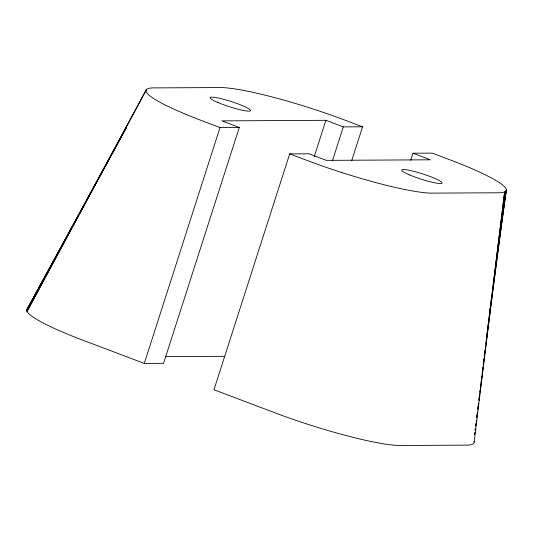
<?xml version="1.0" encoding="UTF-8"?>
<svg xmlns="http://www.w3.org/2000/svg" width="533" height="533" viewBox="0 0 533 533"><rect width="100%" height="100%" fill="white"/><g stroke="black" fill="none" stroke-linecap="round" stroke-linejoin="round"><path stroke-width="0.8" d="M474.15 442.057L504.611 191.947L485.843 343.672M474.83 432.729L474.623 434.375L474.856 432.736M475.136 430.258L475.336 428.605M475.742 425.307L475.949 423.655M476.762 417.059L477.068 414.587M477.788 408.818L478.194 405.52M478.907 399.743L479.62 393.974M479.827 392.321L480.133 389.85M480.539 386.552L480.739 384.899M480.946 383.254L481.252 380.782M481.559 378.303L481.765 376.658M482.065 374.179L482.272 372.534M482.678 369.236L482.885 367.583M483.191 365.112L483.398 363.459M483.697 360.988L484.004 358.516M484.211 356.863L484.517 354.392M484.724 352.739L485.13 349.441M485.33 347.796L485.636 345.324M475.17 430.271L475.376 428.619M475.689 426.153L476.009 423.682M476.216 422.029L476.422 420.384M476.742 417.912L477.475 412.149M477.788 409.677L478.627 403.088M478.94 400.616L479.773 394.034M479.986 392.381L480.3 389.909M480.506 388.264L505.537 191.427L494.224 277.16M489.227 315.076L489.441 313.431M489.88 310.133L490.094 308.48M490.42 306.009L490.64 304.363M491.073 301.065L491.293 299.413M493.252 284.575L493.465 282.93M493.791 280.458L494.011 278.806M486.949 334.071L487.169 332.425M487.389 330.78L487.608 329.127M487.942 326.656L488.714 320.886M489.047 318.414L489.267 316.769M489.487 315.123L489.82 312.651M490.04 310.999L490.373 308.527M490.593 306.881L490.926 304.41M491.146 302.757L492.032 296.168M492.252 294.522L492.585 292.051M492.805 290.398L506.17 190.694L498.122 247.559M497.536 251.683L497.769 250.03M496.996 255.753L497.229 254.108M498.049 248.338L498.282 246.686M498.635 244.214L498.868 242.568M499.101 240.916L499.334 239.27M499.681 236.799L499.921 235.146M500.267 232.674L506.35 189.808M144.296 363.419L220.022 127.554L239.29 127.454L163.558 363.319L144.296 363.419L81.676 339.748A82.495 10.627 17.8 0 1 80.103 339.148L76.492 337.749A99.964 12.872 17.8 0 1 31.427 315.896A99.864 12.859 17.8 0 1 26.763 309.56L27.09 309.007A100.384 12.932 17.8 0 1 27.823 308.42M410.69 160.346L412.975 153.224L430.391 159.807L326.363 160.366L308.953 153.784L289.685 153.884L213.96 389.75L276.594 413.421A82.495 10.627 17.8 0 0 278.206 414.021L282.01 415.427A99.964 12.872 17.8 0 0 352.22 437.14A99.864 12.859 17.8 0 0 380.749 443.349L383.96 443.882A100.384 12.932 17.8 0 0 399.417 445.488L400.623 445.495M314.21 156.722L325.903 120.311L343.319 126.894L362.58 126.794L351.653 160.826M332.392 160.933L343.319 126.894M146.075 90.024L27.03 311.492L146.695 89.278L26.657 310.313L99.918 176.19M26.863 309.327L126.161 128.033M100.71 174.731L104.695 167.442M105.494 165.983L109.472 158.694M110.271 157.235L126.194 128.08M325.903 120.311L221.875 120.871L239.29 127.454M412.975 153.224L432.243 153.124L453.157 161.039A99.931 12.872 17.8 0 1 479.094 171.873L484.017 174.198A99.931 12.872 17.8 0 1 502.539 192.506A103.662 13.352 17.8 0 1 500.054 192.766L430.637 193.139A103.635 13.345 17.8 0 1 426.84 192.913A99.931 12.872 17.8 0 1 349.308 174.917L341.999 172.612M165.65 356.63L224.166 356.317M401.089 445.488L467.055 445.128A100.391 12.932 17.8 0 0 473.73 443.409L474.057 442.856A99.951 12.872 17.8 0 0 474.044 441.531M362.58 126.794L341.6 118.879A99.931 12.872 17.8 0 0 310.279 108.072L302.957 105.761A99.931 12.872 17.8 0 0 225.426 87.765A103.662 13.352 17.8 0 0 221.635 87.539L152.211 87.905A103.635 13.345 17.8 0 0 149.72 88.172A99.938 12.872 17.8 0 0 168.241 106.48L173.165 108.799A99.938 12.872 17.8 0 0 199.109 119.639L220.022 127.554M289.685 153.884L310.666 161.799A99.931 12.872 17.8 0 0 341.986 172.605M409.491 174.891A21.233 2.732 17.8 0 0 441.964 183.252A21.233 2.732 17.8 0 0 414.308 171.479A21.233 2.732 17.8 0 0 409.491 174.891M217.917 102.483A21.233 2.732 17.8 0 0 250.39 110.851A21.233 2.732 17.8 0 0 222.734 99.078A21.233 2.732 17.8 0 0 217.917 102.483"/></g></svg>
